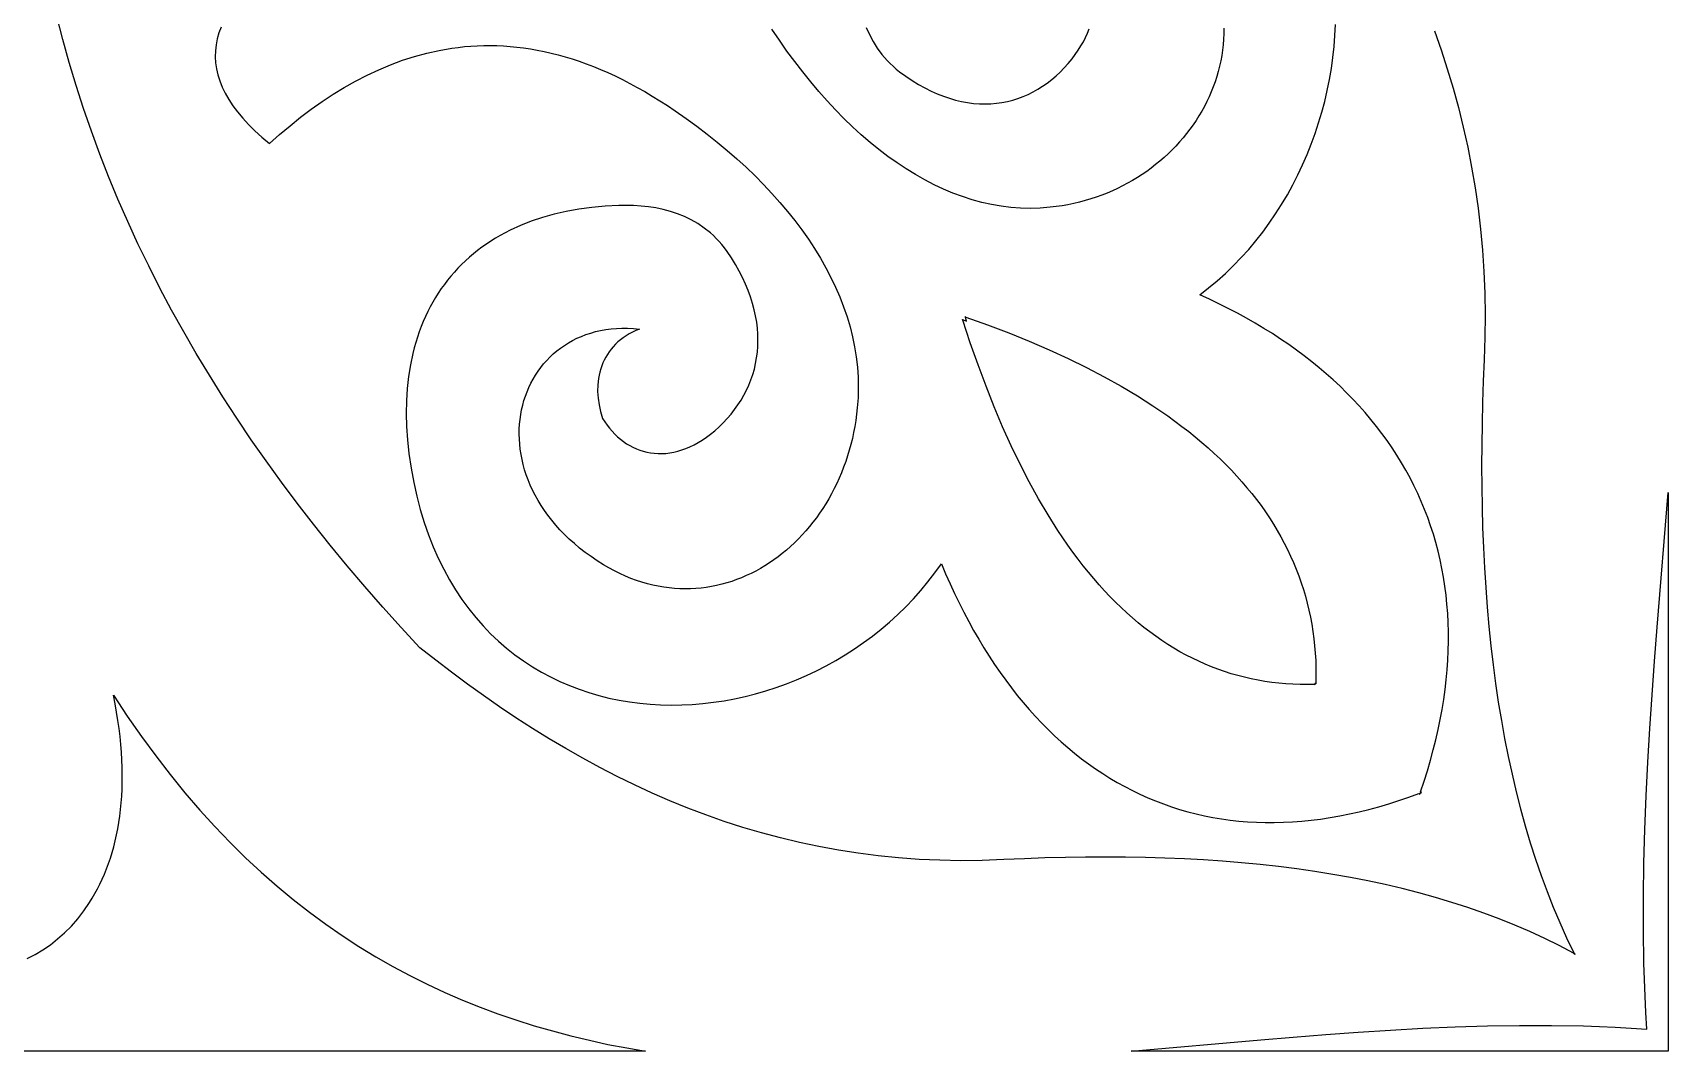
# Model space of a CAD drawing. Extents: x -375 to 375, y -1025 to 1025.
# Drawn here: x -197.2 to -125, y 312.1 to 357 of the extents above; entities that cross this region are included whole.
import ezdxf

# ---------------------------------------------------------------- set-up
doc = ezdxf.new("R2010")
doc.units = 0
doc.layers.add('LAYER_1', color=18, linetype='CONTINUOUS')

msp = doc.modelspace()

# ---------------------------------------------------------------- linework, layer by layer
at = {"layer": 'LAYER_1'}
for points in [[(-135.313, 357.132), (-135.022, 356.3), (-134.749, 355.459), (-134.494, 354.609), (-134.26, 353.749), (-134.045, 352.88), (-133.85, 352.001), (-133.676, 351.112), (-133.523, 350.213), (-133.393, 349.304), (-133.284, 348.384), (-133.198, 347.452), (-133.135, 346.51), (-133.096, 345.557), (-133.081, 344.592), (-133.09, 343.615), (-133.125, 342.626), (-133.164, 341.675), (-133.196, 340.732), (-133.218, 339.795), (-133.231, 338.866), (-133.236, 337.944), (-133.231, 337.03), (-133.216, 336.123), (-133.191, 335.225), (-133.157, 334.334), (-133.112, 333.452), (-133.057, 332.578), (-132.992, 331.713), (-132.915, 330.856), (-132.828, 330.009), (-132.73, 329.17), (-132.62, 328.341), (-132.499, 327.521), (-132.366, 326.711), (-132.221, 325.911), (-132.064, 325.12), (-131.895, 324.339), (-131.713, 323.569), (-131.519, 322.809), (-131.312, 322.06), (-131.091, 321.321), (-130.858, 320.593), (-130.611, 319.877), (-130.35, 319.171), (-130.075, 318.477), (-129.787, 317.795), (-129.484, 317.124), (-129.167, 316.465), (-129.109, 316.407), (-129.129, 316.415), (-129.12, 316.396), (-129.175, 316.455), (-129.809, 316.786), (-130.454, 317.101), (-131.11, 317.401), (-131.777, 317.687), (-132.455, 317.958), (-133.144, 318.215), (-133.843, 318.458), (-134.553, 318.687), (-135.273, 318.903), (-136.004, 319.105), (-136.744, 319.294), (-137.495, 319.47), (-138.255, 319.633), (-139.024, 319.784), (-139.803, 319.922), (-140.591, 320.048), (-141.388, 320.163), (-142.194, 320.265), (-143.009, 320.356), (-143.832, 320.435), (-144.663, 320.503), (-145.503, 320.56), (-146.351, 320.607), (-147.207, 320.643), (-148.071, 320.668), (-148.942, 320.684), (-149.821, 320.689), (-150.707, 320.685), (-151.601, 320.671), (-152.501, 320.647), (-153.408, 320.615), (-154.322, 320.574), (-155.272, 320.538), (-156.211, 320.528), (-157.139, 320.544), (-158.055, 320.584), (-158.961, 320.65), (-159.856, 320.739), (-160.74, 320.852), (-161.614, 320.988), (-162.479, 321.147), (-163.333, 321.328), (-164.178, 321.53), (-165.013, 321.754), (-165.839, 321.998), (-166.656, 322.263), (-167.465, 322.547), (-168.265, 322.85), (-169.056, 323.172), (-169.84, 323.513), (-170.615, 323.871), (-171.383, 324.246), (-172.144, 324.638), (-172.897, 325.046), (-173.643, 325.47), (-174.382, 325.909), (-175.115, 326.363), (-175.841, 326.831), (-176.562, 327.313), (-177.276, 327.808), (-177.984, 328.316), (-178.687, 328.837), (-179.385, 329.369), (-180.077, 329.912), (-180.908, 330.812), (-181.72, 331.715), (-182.513, 332.623), (-183.286, 333.535), (-184.041, 334.451), (-184.776, 335.372), (-185.492, 336.297), (-186.188, 337.226), (-186.864, 338.159), (-187.52, 339.097), (-188.157, 340.039), (-188.774, 340.985), (-189.37, 341.936), (-189.947, 342.892), (-190.502, 343.852), (-191.038, 344.816), (-191.553, 345.785), (-192.047, 346.759), (-192.521, 347.737), (-192.974, 348.72), (-193.406, 349.708), (-193.817, 350.7), (-194.206, 351.697), (-194.575, 352.699), (-194.922, 353.706), (-195.247, 354.718), (-195.551, 355.734), (-195.833, 356.755), (-196.094, 357.782)], [(-188.854, 357.295), (-188.949, 357.036), (-189.022, 356.776), (-189.074, 356.514), (-189.103, 356.251), (-189.111, 355.987), (-189.095, 355.722), (-189.057, 355.456), (-188.996, 355.188), (-188.912, 354.919), (-188.803, 354.649), (-188.671, 354.377), (-188.515, 354.105), (-188.335, 353.83), (-188.13, 353.555), (-187.899, 353.278), (-187.644, 353), (-187.363, 352.72), (-187.057, 352.439), (-186.724, 352.156), (-186.271, 352.558), (-185.812, 352.945), (-185.347, 353.316), (-184.874, 353.671), (-184.395, 354.01), (-183.91, 354.33), (-183.417, 354.632), (-182.918, 354.914), (-182.413, 355.176), (-181.9, 355.416), (-181.38, 355.635), (-180.854, 355.83), (-180.321, 356.002), (-179.781, 356.149), (-179.233, 356.27), (-178.679, 356.365), (-178.399, 356.403), (-178.118, 356.433), (-177.834, 356.457), (-177.549, 356.473), (-177.262, 356.482), (-176.973, 356.484), (-176.683, 356.478), (-176.391, 356.465), (-176.096, 356.444), (-175.801, 356.415), (-175.503, 356.379), (-175.203, 356.334), (-174.902, 356.282), (-174.599, 356.221), (-174.294, 356.152), (-173.987, 356.075), (-173.678, 355.989), (-173.367, 355.894), (-173.055, 355.791), (-172.741, 355.679), (-172.425, 355.558), (-172.106, 355.428), (-171.787, 355.289), (-171.465, 355.14), (-171.141, 354.982), (-170.816, 354.815), (-170.488, 354.638), (-170.159, 354.452), (-169.828, 354.256), (-169.495, 354.049), (-169.16, 353.833), (-168.823, 353.607), (-168.339, 353.269), (-167.866, 352.925), (-167.406, 352.574), (-166.958, 352.218), (-166.522, 351.855), (-166.1, 351.486), (-165.691, 351.112), (-165.295, 350.732), (-164.914, 350.347), (-164.547, 349.958), (-164.194, 349.563), (-163.857, 349.163), (-163.535, 348.76), (-163.229, 348.352), (-162.938, 347.939), (-162.664, 347.523), (-162.407, 347.104), (-162.167, 346.681), (-161.944, 346.254), (-161.739, 345.824), (-161.552, 345.392), (-161.384, 344.957), (-161.234, 344.519), (-161.103, 344.079), (-160.992, 343.636), (-160.9, 343.192), (-160.828, 342.746), (-160.777, 342.299), (-160.747, 341.85), (-160.737, 341.399), (-160.749, 340.948), (-160.783, 340.496), (-160.812, 340.221), (-160.849, 339.949), (-160.893, 339.679), (-160.943, 339.413), (-161, 339.149), (-161.064, 338.889), (-161.135, 338.632), (-161.212, 338.379), (-161.295, 338.129), (-161.384, 337.883), (-161.48, 337.64), (-161.581, 337.402), (-161.688, 337.168), (-161.801, 336.938), (-161.919, 336.712), (-162.043, 336.491), (-162.172, 336.274), (-162.306, 336.063), (-162.445, 335.856), (-162.589, 335.653), (-162.738, 335.457), (-162.892, 335.265), (-163.05, 335.078), (-163.213, 334.898), (-163.38, 334.722), (-163.552, 334.553), (-163.727, 334.389), (-163.906, 334.231), (-164.09, 334.079), (-164.277, 333.934), (-164.467, 333.795), (-164.661, 333.662), (-164.859, 333.536), (-165.059, 333.417), (-165.263, 333.304), (-165.47, 333.199), (-165.679, 333.1), (-165.892, 333.009), (-166.107, 332.925), (-166.324, 332.849), (-166.544, 332.78), (-166.766, 332.719), (-166.991, 332.665), (-167.217, 332.62), (-167.445, 332.583), (-167.675, 332.554), (-167.907, 332.533), (-168.14, 332.521), (-168.374, 332.517), (-168.61, 332.522), (-168.847, 332.536), (-169.086, 332.559), (-169.325, 332.591), (-169.564, 332.632), (-169.805, 332.683), (-170.046, 332.743), (-170.287, 332.813), (-170.529, 332.892), (-170.771, 332.981), (-171.013, 333.08), (-171.255, 333.189), (-171.497, 333.309), (-171.739, 333.438), (-171.98, 333.579), (-172.261, 333.757), (-172.53, 333.939), (-172.788, 334.127), (-173.033, 334.318), (-173.267, 334.514), (-173.49, 334.714), (-173.701, 334.918), (-173.901, 335.124), (-174.09, 335.334), (-174.267, 335.547), (-174.434, 335.762), (-174.59, 335.98), (-174.735, 336.199), (-174.869, 336.421), (-174.993, 336.644), (-175.107, 336.868), (-175.21, 337.093), (-175.303, 337.319), (-175.386, 337.545), (-175.459, 337.772), (-175.521, 337.998), (-175.575, 338.225), (-175.618, 338.45), (-175.652, 338.675), (-175.677, 338.899), (-175.692, 339.121), (-175.698, 339.342), (-175.694, 339.561), (-175.682, 339.777), (-175.661, 339.992), (-175.631, 340.203), (-175.592, 340.412), (-175.545, 340.617), (-175.489, 340.82), (-175.425, 341.018), (-175.352, 341.212), (-175.272, 341.402), (-175.183, 341.588), (-175.086, 341.769), (-174.982, 341.945), (-174.869, 342.115), (-174.75, 342.28), (-174.622, 342.439), (-174.487, 342.593), (-174.345, 342.739), (-174.196, 342.88), (-174.04, 343.013), (-173.876, 343.139), (-173.706, 343.258), (-173.529, 343.369), (-173.345, 343.473), (-173.155, 343.568), (-172.958, 343.654), (-172.755, 343.733), (-172.546, 343.802), (-172.33, 343.862), (-172.109, 343.912), (-171.882, 343.953), (-171.648, 343.983), (-171.41, 344.004), (-171.165, 344.014), (-170.915, 344.013), (-170.66, 344.001), (-170.399, 343.978), (-170.556, 343.913), (-170.706, 343.842), (-170.848, 343.765), (-170.983, 343.683), (-171.111, 343.596), (-171.232, 343.504), (-171.346, 343.407), (-171.453, 343.305), (-171.552, 343.199), (-171.645, 343.089), (-171.731, 342.974), (-171.81, 342.856), (-171.882, 342.735), (-171.948, 342.61), (-172.006, 342.482), (-172.058, 342.351), (-172.104, 342.217), (-172.142, 342.081), (-172.175, 341.943), (-172.2, 341.803), (-172.232, 341.517), (-172.239, 341.225), (-172.221, 340.93), (-172.177, 340.633), (-172.109, 340.335), (-172.018, 340.038), (-171.922, 339.885), (-171.821, 339.738), (-171.714, 339.599), (-171.602, 339.467), (-171.484, 339.342), (-171.362, 339.225), (-171.234, 339.116), (-171.102, 339.014), (-170.966, 338.921), (-170.825, 338.837), (-170.68, 338.761), (-170.531, 338.693), (-170.379, 338.635), (-170.223, 338.586), (-170.065, 338.546), (-169.903, 338.516), (-169.738, 338.496), (-169.571, 338.486), (-169.401, 338.485), (-169.23, 338.495), (-169.056, 338.516), (-168.88, 338.547), (-168.704, 338.589), (-168.525, 338.643), (-168.346, 338.707), (-168.165, 338.783), (-167.984, 338.871), (-167.803, 338.971), (-167.621, 339.082), (-167.439, 339.206), (-167.257, 339.343), (-167.075, 339.492), (-166.88, 339.665), (-166.693, 339.845), (-166.517, 340.032), (-166.35, 340.225), (-166.193, 340.424), (-166.046, 340.629), (-165.91, 340.839), (-165.785, 341.055), (-165.67, 341.277), (-165.567, 341.504), (-165.475, 341.735), (-165.394, 341.972), (-165.325, 342.213), (-165.268, 342.458), (-165.223, 342.708), (-165.191, 342.962), (-165.171, 343.219), (-165.164, 343.48), (-165.17, 343.745), (-165.189, 344.012), (-165.222, 344.283), (-165.268, 344.556), (-165.328, 344.832), (-165.403, 345.111), (-165.491, 345.392), (-165.594, 345.675), (-165.712, 345.959), (-165.845, 346.246), (-165.993, 346.534), (-166.156, 346.823), (-166.335, 347.113), (-166.529, 347.404), (-166.643, 347.557), (-166.76, 347.703), (-166.88, 347.842), (-167.005, 347.974), (-167.132, 348.099), (-167.263, 348.217), (-167.534, 348.434), (-167.816, 348.626), (-168.107, 348.795), (-168.407, 348.94), (-168.715, 349.064), (-169.029, 349.168), (-169.348, 349.252), (-169.671, 349.319), (-169.997, 349.369), (-170.324, 349.403), (-170.651, 349.423), (-170.977, 349.429), (-171.302, 349.423), (-171.91, 349.394), (-172.499, 349.342), (-173.07, 349.266), (-173.623, 349.167), (-174.157, 349.045), (-174.671, 348.902), (-175.167, 348.736), (-175.642, 348.548), (-176.098, 348.34), (-176.318, 348.228), (-176.534, 348.11), (-176.744, 347.988), (-176.949, 347.86), (-177.149, 347.728), (-177.344, 347.59), (-177.533, 347.447), (-177.718, 347.3), (-177.897, 347.148), (-178.071, 346.99), (-178.24, 346.828), (-178.403, 346.662), (-178.561, 346.49), (-178.713, 346.314), (-178.86, 346.134), (-179.002, 345.948), (-179.138, 345.759), (-179.268, 345.565), (-179.393, 345.366), (-179.513, 345.163), (-179.627, 344.956), (-179.735, 344.744), (-179.837, 344.528), (-179.934, 344.308), (-180.025, 344.084), (-180.111, 343.855), (-180.19, 343.623), (-180.264, 343.386), (-180.332, 343.146), (-180.394, 342.901), (-180.5, 342.4), (-180.583, 341.885), (-180.641, 341.354), (-180.675, 340.808), (-180.685, 340.249), (-180.67, 339.675), (-180.629, 339.088), (-180.564, 338.488), (-180.467, 337.837), (-180.351, 337.208), (-180.216, 336.599), (-180.062, 336.011), (-179.89, 335.444), (-179.7, 334.898), (-179.494, 334.372), (-179.271, 333.867), (-179.032, 333.382), (-178.778, 332.917), (-178.509, 332.472), (-178.225, 332.046), (-177.928, 331.64), (-177.618, 331.254), (-177.295, 330.887), (-176.96, 330.54), (-176.613, 330.211), (-176.255, 329.901), (-175.887, 329.611), (-175.508, 329.338), (-175.12, 329.085), (-174.723, 328.849), (-174.318, 328.632), (-173.905, 328.433), (-173.484, 328.252), (-173.057, 328.088), (-172.623, 327.942), (-172.184, 327.814), (-171.74, 327.703), (-171.291, 327.609), (-170.837, 327.532), (-170.38, 327.473), (-169.921, 327.43), (-169.458, 327.403), (-168.994, 327.393), (-168.528, 327.399), (-168.061, 327.422), (-167.594, 327.461), (-167.127, 327.515), (-166.661, 327.585), (-166.196, 327.671), (-165.733, 327.773), (-165.272, 327.889), (-164.813, 328.021), (-164.359, 328.168), (-163.908, 328.33), (-163.462, 328.507), (-163.02, 328.698), (-162.584, 328.904), (-162.154, 329.124), (-161.731, 329.358), (-161.315, 329.606), (-160.907, 329.868), (-160.506, 330.144), (-160.115, 330.433), (-159.733, 330.736), (-159.36, 331.052), (-158.998, 331.382), (-158.647, 331.724), (-158.307, 332.079), (-157.979, 332.447), (-157.664, 332.828), (-157.361, 333.221), (-157.073, 333.627), (-156.885, 333.182), (-156.692, 332.745), (-156.493, 332.317), (-156.29, 331.896), (-156.081, 331.484), (-155.868, 331.079), (-155.649, 330.683), (-155.425, 330.296), (-155.197, 329.916), (-154.963, 329.545), (-154.724, 329.183), (-154.481, 328.829), (-154.233, 328.484), (-153.98, 328.147), (-153.722, 327.819), (-153.46, 327.499), (-153.193, 327.189), (-152.921, 326.887), (-152.644, 326.594), (-152.363, 326.31), (-152.078, 326.036), (-151.788, 325.77), (-151.493, 325.513), (-151.194, 325.265), (-150.891, 325.027), (-150.583, 324.798), (-150.271, 324.578), (-149.955, 324.368), (-149.634, 324.167), (-149.31, 323.976), (-148.981, 323.794), (-148.647, 323.621), (-148.31, 323.459), (-147.969, 323.306), (-147.623, 323.162), (-147.274, 323.029), (-146.92, 322.905), (-146.563, 322.792), (-146.202, 322.688), (-145.837, 322.594), (-145.468, 322.511), (-145.095, 322.437), (-144.718, 322.374), (-144.338, 322.321), (-143.954, 322.278), (-143.566, 322.246), (-143.175, 322.224), (-142.78, 322.212), (-142.382, 322.211), (-141.98, 322.221), (-141.575, 322.241), (-141.166, 322.272), (-140.754, 322.314), (-140.338, 322.366), (-139.919, 322.429), (-139.497, 322.503), (-139.071, 322.588), (-138.643, 322.684), (-138.211, 322.791), (-137.775, 322.909), (-137.337, 323.038), (-136.896, 323.179), (-136.451, 323.331), (-136.004, 323.494), (-135.964, 323.451), (-135.964, 323.47), (-135.963, 323.482), (-135.97, 323.493), (-135.958, 323.497), (-135.955, 323.51), (-135.945, 323.502), (-135.94, 323.502), (-135.94, 323.507), (-135.947, 323.518), (-135.935, 323.522), (-135.931, 323.533), (-135.921, 323.526), (-135.91, 323.527), (-135.892, 323.528), (-135.932, 323.569), (-135.775, 324.034), (-135.629, 324.497), (-135.494, 324.956), (-135.37, 325.412), (-135.256, 325.865), (-135.153, 326.314), (-135.061, 326.76), (-134.979, 327.203), (-134.908, 327.642), (-134.848, 328.078), (-134.797, 328.51), (-134.757, 328.939), (-134.728, 329.365), (-134.708, 329.786), (-134.699, 330.205), (-134.7, 330.619), (-134.711, 331.03), (-134.732, 331.437), (-134.764, 331.84), (-134.805, 332.24), (-134.856, 332.635), (-134.916, 333.027), (-134.987, 333.415), (-135.067, 333.799), (-135.157, 334.179), (-135.257, 334.555), (-135.366, 334.926), (-135.485, 335.294), (-135.613, 335.658), (-135.751, 336.017), (-135.898, 336.372), (-136.054, 336.723), (-136.22, 337.07), (-136.395, 337.412), (-136.579, 337.75), (-136.772, 338.083), (-136.974, 338.413), (-137.186, 338.737), (-137.406, 339.057), (-137.635, 339.373), (-137.873, 339.684), (-138.12, 339.99), (-138.375, 340.292), (-138.639, 340.589), (-138.912, 340.882), (-139.194, 341.169), (-139.484, 341.452), (-139.782, 341.73), (-140.089, 342.003), (-140.405, 342.271), (-140.728, 342.534), (-141.06, 342.792), (-141.401, 343.046), (-141.749, 343.294), (-142.106, 343.537), (-142.47, 343.775), (-142.843, 344.007), (-143.224, 344.235), (-143.612, 344.457), (-144.009, 344.674), (-144.413, 344.886), (-144.825, 345.092), (-145.245, 345.293), (-145.672, 345.489), (-145.283, 345.789), (-144.905, 346.104), (-144.539, 346.432), (-144.185, 346.773), (-143.844, 347.126), (-143.514, 347.492), (-143.198, 347.868), (-142.894, 348.256), (-142.603, 348.654), (-142.324, 349.061), (-142.059, 349.477), (-141.807, 349.902), (-141.569, 350.335), (-141.344, 350.775), (-141.132, 351.223), (-140.935, 351.676), (-140.751, 352.135), (-140.581, 352.6), (-140.426, 353.069), (-140.284, 353.542), (-140.158, 354.018), (-140.045, 354.498), (-139.948, 354.98), (-139.865, 355.464), (-139.798, 355.949), (-139.745, 356.435), (-139.708, 356.921), (-139.687, 357.406)], [(-144.605, 357.246), (-144.609, 357.002), (-144.62, 356.76), (-144.64, 356.519), (-144.668, 356.279), (-144.704, 356.042), (-144.747, 355.806), (-144.799, 355.573), (-144.857, 355.342), (-144.924, 355.113), (-144.997, 354.887), (-145.078, 354.663), (-145.165, 354.442), (-145.26, 354.224), (-145.361, 354.009), (-145.47, 353.797), (-145.584, 353.589), (-145.706, 353.383), (-145.833, 353.181), (-145.967, 352.983), (-146.107, 352.789), (-146.252, 352.598), (-146.404, 352.411), (-146.562, 352.229), (-146.725, 352.051), (-146.893, 351.877), (-147.067, 351.707), (-147.246, 351.543), (-147.43, 351.383), (-147.62, 351.228), (-147.814, 351.078), (-148.013, 350.933), (-148.216, 350.793), (-148.425, 350.659), (-148.637, 350.53), (-148.854, 350.407), (-149.075, 350.29), (-149.3, 350.179), (-149.529, 350.073), (-149.762, 349.974), (-149.999, 349.881), (-150.239, 349.795), (-150.482, 349.715), (-150.729, 349.641), (-150.98, 349.575), (-151.233, 349.515), (-151.489, 349.463), (-151.748, 349.417), (-152.01, 349.379), (-152.274, 349.348), (-152.709, 349.313), (-153.142, 349.301), (-153.575, 349.311), (-154.007, 349.342), (-154.437, 349.395), (-154.866, 349.47), (-155.293, 349.565), (-155.718, 349.681), (-156.141, 349.817), (-156.562, 349.973), (-156.98, 350.149), (-157.396, 350.343), (-157.809, 350.557), (-158.219, 350.788), (-158.625, 351.038), (-159.029, 351.306), (-159.429, 351.591), (-159.825, 351.893), (-160.217, 352.211), (-160.605, 352.546), (-160.989, 352.897), (-161.369, 353.264), (-161.743, 353.646), (-162.113, 354.043), (-162.478, 354.454), (-162.838, 354.88), (-163.192, 355.319), (-163.541, 355.772), (-163.884, 356.238), (-164.221, 356.718), (-164.552, 357.209)], [(-160.39, 357.28), (-160.251, 356.968), (-160.089, 356.665), (-159.904, 356.372), (-159.696, 356.09), (-159.582, 355.954), (-159.462, 355.821), (-159.335, 355.692), (-159.202, 355.566), (-159.062, 355.445), (-158.914, 355.327), (-158.635, 355.124), (-158.356, 354.938), (-158.078, 354.769), (-157.801, 354.615), (-157.526, 354.477), (-157.253, 354.354), (-156.981, 354.247), (-156.711, 354.155), (-156.443, 354.077), (-156.178, 354.015), (-155.915, 353.967), (-155.655, 353.933), (-155.397, 353.913), (-155.143, 353.907), (-154.892, 353.914), (-154.645, 353.935), (-154.401, 353.968), (-154.161, 354.015), (-153.925, 354.074), (-153.693, 354.146), (-153.466, 354.23), (-153.243, 354.326), (-153.025, 354.433), (-152.812, 354.553), (-152.604, 354.683), (-152.402, 354.825), (-152.205, 354.977), (-152.014, 355.14), (-151.828, 355.314), (-151.649, 355.498), (-151.476, 355.692), (-151.309, 355.895), (-151.166, 356.084), (-151.035, 356.273), (-150.916, 356.463), (-150.808, 356.652), (-150.712, 356.841), (-150.628, 357.029), (-150.555, 357.217)], [(-197.407, 316.216), (-197.058, 316.395), (-196.717, 316.597), (-196.386, 316.823), (-196.065, 317.074), (-195.755, 317.347), (-195.458, 317.645), (-195.175, 317.967), (-194.907, 318.312), (-194.654, 318.681), (-194.534, 318.875), (-194.418, 319.074), (-194.306, 319.28), (-194.2, 319.491), (-194.098, 319.709), (-194, 319.932), (-193.908, 320.161), (-193.821, 320.397), (-193.739, 320.638), (-193.663, 320.885), (-193.592, 321.138), (-193.526, 321.397), (-193.467, 321.662), (-193.413, 321.933), (-193.365, 322.21), (-193.324, 322.493), (-193.289, 322.782), (-193.26, 323.077), (-193.238, 323.377), (-193.222, 323.684), (-193.213, 323.997), (-193.212, 324.315), (-193.217, 324.64), (-193.229, 324.971), (-193.249, 325.307), (-193.276, 325.65), (-193.311, 325.998), (-193.354, 326.352), (-193.405, 326.713), (-193.463, 327.079), (-193.53, 327.451), (-193.605, 327.83), (-192.992, 326.902), (-192.37, 326.009), (-191.739, 325.149), (-191.099, 324.322), (-190.45, 323.527), (-189.793, 322.763), (-189.127, 322.031), (-188.452, 321.33), (-187.769, 320.658), (-187.078, 320.015), (-186.379, 319.402), (-185.673, 318.816), (-184.958, 318.258), (-184.236, 317.727), (-183.507, 317.223), (-182.77, 316.744), (-182.027, 316.29), (-181.276, 315.861), (-180.519, 315.457), (-179.755, 315.075), (-178.985, 314.717), (-178.208, 314.381), (-177.425, 314.067), (-176.636, 313.774), (-175.841, 313.501), (-175.04, 313.249), (-174.234, 313.016), (-173.422, 312.801), (-172.605, 312.605), (-171.783, 312.427), (-170.956, 312.266), (-170.124, 312.121), (-229.876, 312.121)]]:
    msp.add_lwpolyline(points, dxfattribs=at)
for points in [[(-155.998, 344.502), (-155.033, 344.158), (-154.098, 343.803), (-153.194, 343.437), (-152.322, 343.062), (-151.48, 342.676), (-150.67, 342.279), (-149.89, 341.873), (-149.142, 341.456), (-148.425, 341.028), (-147.739, 340.591), (-147.085, 340.143), (-146.461, 339.685), (-146.161, 339.452), (-145.869, 339.216), (-145.584, 338.978), (-145.308, 338.737), (-145.039, 338.494), (-144.778, 338.248), (-144.524, 337.999), (-144.279, 337.748), (-144.041, 337.495), (-143.811, 337.239), (-143.589, 336.98), (-143.375, 336.719), (-143.168, 336.455), (-142.97, 336.188), (-142.779, 335.919), (-142.596, 335.648), (-142.42, 335.373), (-142.253, 335.097), (-142.093, 334.817), (-141.942, 334.536), (-141.798, 334.251), (-141.662, 333.964), (-141.533, 333.674), (-141.413, 333.382), (-141.3, 333.088), (-141.195, 332.79), (-141.098, 332.49), (-141.009, 332.188), (-140.927, 331.883), (-140.854, 331.575), (-140.788, 331.265), (-140.73, 330.953), (-140.68, 330.637), (-140.638, 330.32), (-140.603, 329.999), (-140.577, 329.676), (-140.558, 329.351), (-140.547, 329.023), (-140.544, 328.692), (-140.549, 328.359), (-140.533, 328.345), (-140.55, 328.344), (-140.55, 328.327), (-140.563, 328.344), (-140.594, 328.344), (-140.594, 328.312), (-140.578, 328.298), (-140.594, 328.298), (-140.594, 328.281), (-140.608, 328.298), (-140.928, 328.293), (-141.246, 328.296), (-141.561, 328.307), (-141.874, 328.327), (-142.185, 328.354), (-142.493, 328.39), (-142.798, 328.434), (-143.101, 328.486), (-143.402, 328.546), (-143.7, 328.615), (-143.995, 328.691), (-144.289, 328.776), (-144.579, 328.869), (-144.868, 328.97), (-145.153, 329.079), (-145.437, 329.196), (-145.717, 329.322), (-145.996, 329.455), (-146.272, 329.597), (-146.545, 329.746), (-146.816, 329.904), (-147.084, 330.07), (-147.35, 330.245), (-147.614, 330.427), (-147.875, 330.617), (-148.134, 330.816), (-148.39, 331.023), (-148.643, 331.237), (-148.895, 331.46), (-149.143, 331.691), (-149.39, 331.931), (-149.633, 332.178), (-149.875, 332.433), (-150.113, 332.697), (-150.35, 332.968), (-150.584, 333.248), (-150.815, 333.536), (-151.044, 333.832), (-151.27, 334.136), (-151.494, 334.448), (-151.935, 335.097), (-152.366, 335.778), (-152.786, 336.492), (-153.197, 337.238), (-153.598, 338.016), (-153.989, 338.827), (-154.37, 339.67), (-154.741, 340.546), (-155.102, 341.453), (-155.453, 342.394), (-155.795, 343.366), (-156.126, 344.371), (-156.144, 344.389), (-156.145, 344.394), (-156.133, 344.388), (-156.138, 344.401), (-156.133, 344.401), (-156.115, 344.382), (-155.957, 344.328), (-156.009, 344.491), (-156.028, 344.511), (-156.028, 344.516), (-156.015, 344.511), (-156.021, 344.522), (-156.016, 344.522)], [(-125, 312.121), (-148.693, 312.121), (-142.977, 312.627), (-141.545, 312.747), (-140.114, 312.86), (-138.684, 312.964), (-137.255, 313.056), (-135.827, 313.134), (-134.403, 313.196), (-132.982, 313.239), (-131.564, 313.262), (-130.15, 313.261), (-128.742, 313.236), (-128.04, 313.213), (-127.339, 313.183), (-126.639, 313.145), (-125.942, 313.099), (-125.985, 313.826), (-126.021, 314.553), (-126.05, 315.283), (-126.072, 316.013), (-126.097, 317.479), (-126.097, 318.95), (-126.075, 320.425), (-126.034, 321.904), (-125.974, 323.386), (-125.899, 324.871), (-125.811, 326.358), (-125.711, 327.846), (-125.602, 329.335), (-125.487, 330.825), (-125, 336.773)]]:
    msp.add_lwpolyline(points, close=True, dxfattribs=at)

doc.saveas('drawing.dxf')
